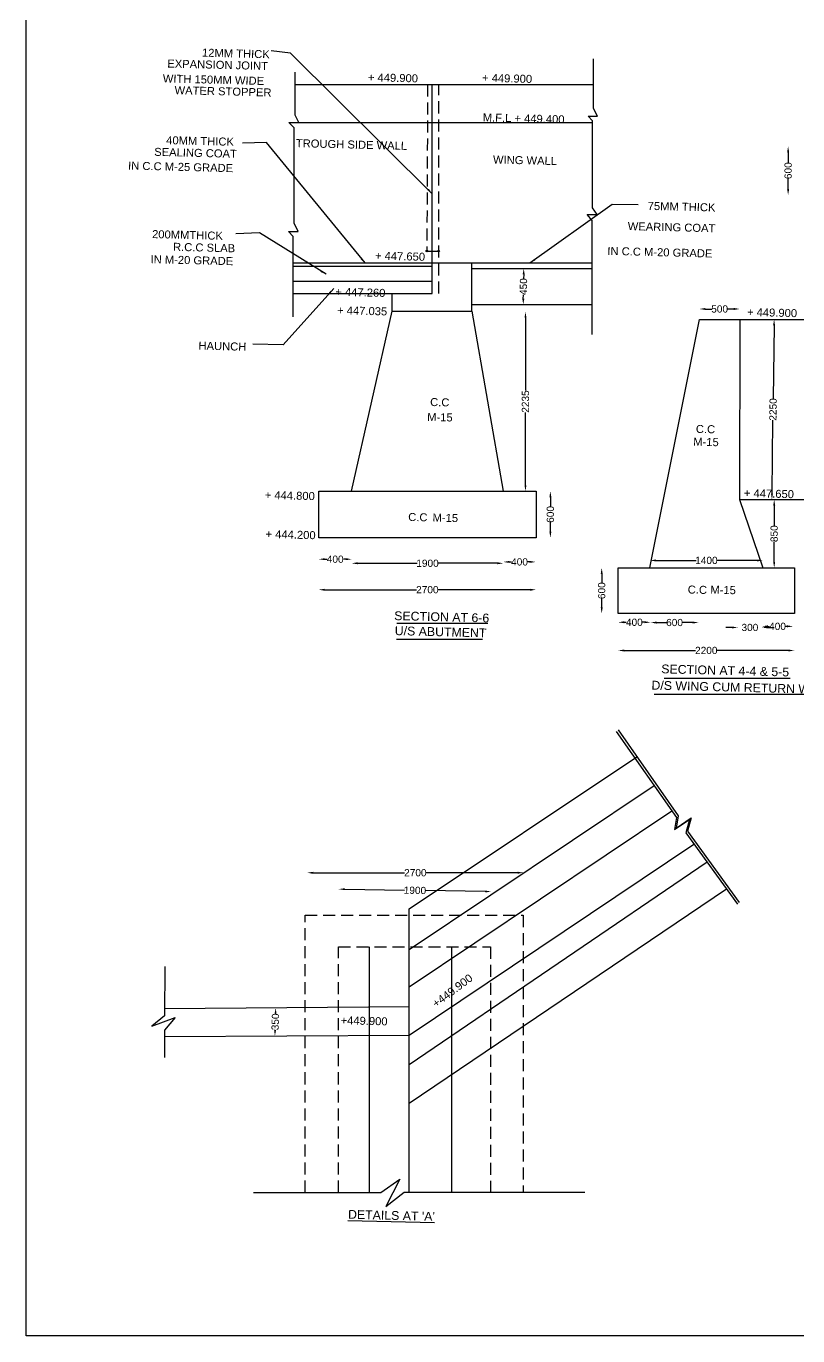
# Model space of a CAD drawing. Header units: millimetres. Extents: x 745 to 38722, y 1497 to 29572.
# Drawn here: x 745 to 10381, y 1497 to 17858 of the extents above; entities that cross this region are included whole.
import ezdxf

# ---------------------------------------------------------------- set-up
doc = ezdxf.new("R2010")
doc.units = ezdxf.units.MM
doc.header["$MEASUREMENT"] = 0
doc.linetypes.add('DASHED', pattern=[0.75, 0.5, -0.25])
for name, color, linetype in [('DIM', 7, 'Continuous'), ('DWG', 7, 'Continuous'), ('TXT', 7, 'Continuous')]:
    doc.layers.add(name, color=color, linetype=linetype)
doc.styles.get("Standard").update_dxf_attribs({"font": 'arial.ttf'})
doc.dimstyles.new('Civil', dxfattribs={"dimtxt": 90, "dimasz": 75, "dimexe": 0.1, "dimexo": 0.0625, "dimgap": 0.09, "dimtad": 0, "dimdec": 0, "dimzin": 12, "dimdsep": 46, "dimtxsty": 'Standard', "dimcen": 0.1, "dimse1": 1, "dimse2": 1, "dimaunit": 1, "dimadec": 5, "dimazin": 2, "dimtfac": 1, "dimtdec": 0, "dimtofl": 0, "dimtmove": 0, "dimatfit": 3, "dimfxl": 1, "dimfrac": 1, "dimtolj": 1, "dimtzin": 0, "dimarcsym": 0})

# ---------------------------------------------------------------- blocks, each defined once
blk = doc.blocks.new('*D11')
at = {"layer": 'Defpoints', "color": 0, "transparency": 16777216}
for p in [(10260, 16358), (10494, 16358), (10494, 15748)]:
    blk.add_point(p, dxfattribs=at)
at = {"layer": 'DIM', "color": 0, "lineweight": -2, "transparency": 16777216}
for p, q in [((10260, 16283), (10260, 16152)), ((10260, 15823), (10260, 15953))]:
    blk.add_line(p, q, dxfattribs=at)
at = {"layer": 'DIM', "color": 0, "transparency": 16777216}
for points in [[(10248, 16283), (10273, 16283), (10260, 16358)], [(10248, 15823), (10273, 15823), (10260, 15748)]]:
    blk.add_solid(points, dxfattribs=at)
at = {"layer": 'DIM', "color": 0, "transparency": 16777216, "insert": (10260, 16053), "char_height": 90, "attachment_point": 5, "rotation": 90}
blk.add_mtext('\\A1;600', dxfattribs=at)
blk = doc.blocks.new('*D77')
at = {"layer": 'Defpoints', "color": 0, "transparency": 16777216}
for p in [(4647, 7041), (6552, 7047), (6551, 7010)]:
    blk.add_point(p, dxfattribs=at)
at = {"layer": 'DIM', "color": 0, "lineweight": -2, "transparency": 16777216}
for p, q in [((4723, 7076), (5470, 7064)), ((6477, 7048), (5730, 7060))]:
    blk.add_line(p, q, dxfattribs=at)
at = {"layer": 'DIM', "color": 0, "transparency": 16777216}
for points in [[(4723, 7089), (4723, 7064), (4648, 7077)], [(6477, 7060), (6477, 7035), (6552, 7047)]]:
    blk.add_solid(points, dxfattribs=at)
at = {"layer": 'DIM', "color": 0, "transparency": 16777216, "insert": (5600, 7062), "char_height": 90, "attachment_point": 5, "rotation": 359.0716}
blk.add_mtext('\\A1;1900', dxfattribs=at)
blk = doc.blocks.new('*D78')
at = {"layer": 'Defpoints', "color": 0, "transparency": 16777216}
for p in [(4254, 7281), (6957, 7283), (6957, 7282)]:
    blk.add_point(p, dxfattribs=at)
at = {"layer": 'DIM', "color": 0, "lineweight": -2, "transparency": 16777216}
for p, q in [((4329, 7282), (5470, 7282)), ((6882, 7283), (5741, 7282))]:
    blk.add_line(p, q, dxfattribs=at)
at = {"layer": 'DIM', "color": 0, "transparency": 16777216}
for points in [[(4329, 7294), (4329, 7269), (4254, 7282)], [(6882, 7295), (6882, 7270), (6957, 7283)]]:
    blk.add_solid(points, dxfattribs=at)
at = {"layer": 'DIM', "color": 0, "transparency": 16777216, "insert": (5605, 7282), "char_height": 90, "attachment_point": 5, "rotation": 0.0206}
blk.add_mtext('\\A1;2700', dxfattribs=at)
blk = doc.blocks.new('*D79')
at = {"layer": 'Defpoints', "color": 0, "transparency": 16777216}
for p in [(4399, 11468), (7112, 11468), (7112, 10818)]:
    blk.add_point(p, dxfattribs=at)
at = {"layer": 'DIM', "color": 0, "lineweight": -2, "transparency": 16777216}
for p, q in [((4474, 10818), (5620, 10818)), ((7037, 10818), (5890, 10818))]:
    blk.add_line(p, q, dxfattribs=at)
at = {"layer": 'DIM', "color": 0, "transparency": 16777216}
for points in [[(4474, 10830), (4474, 10805), (4399, 10818)], [(7037, 10830), (7037, 10805), (7112, 10818)]]:
    blk.add_solid(points, dxfattribs=at)
at = {"layer": 'DIM', "color": 0, "transparency": 16777216, "insert": (5755, 10818), "char_height": 90, "attachment_point": 5}
blk.add_mtext('\\A1;2700', dxfattribs=at)
blk = doc.blocks.new('*D80')
at = {"layer": 'Defpoints', "color": 0, "transparency": 16777216}
for p in [(4399, 11468), (4810, 11468), (4810, 11199)]:
    blk.add_point(p, dxfattribs=at)
at = {"layer": 'DIM', "color": 0, "lineweight": -2, "transparency": 16777216}
for p, q in [((4474, 11199), (4503, 11199)), ((4735, 11199), (4706, 11199))]:
    blk.add_line(p, q, dxfattribs=at)
at = {"layer": 'DIM', "color": 0, "transparency": 16777216}
for points in [[(4474, 11212), (4474, 11187), (4399, 11199)], [(4735, 11212), (4735, 11187), (4810, 11199)]]:
    blk.add_solid(points, dxfattribs=at)
at = {"layer": 'DIM', "color": 0, "transparency": 16777216, "insert": (4604, 11199), "char_height": 90, "attachment_point": 5}
blk.add_mtext('\\A1;400', dxfattribs=at)
blk = doc.blocks.new('*D81')
at = {"layer": 'Defpoints', "color": 0, "transparency": 16777216}
for p in [(4810, 11199), (6704, 11199), (6704, 11148)]:
    blk.add_point(p, dxfattribs=at)
at = {"layer": 'DIM', "color": 0, "lineweight": -2, "transparency": 16777216}
for p, q in [((4885, 11148), (5627, 11148)), ((6629, 11148), (5887, 11148))]:
    blk.add_line(p, q, dxfattribs=at)
at = {"layer": 'DIM', "color": 0, "transparency": 16777216}
for points in [[(4885, 11161), (4885, 11136), (4810, 11148)], [(6629, 11161), (6629, 11136), (6704, 11148)]]:
    blk.add_solid(points, dxfattribs=at)
at = {"layer": 'DIM', "color": 0, "transparency": 16777216, "insert": (5757, 11148), "char_height": 90, "attachment_point": 5}
blk.add_mtext('\\A1;1900', dxfattribs=at)
blk = doc.blocks.new('*D82')
at = {"layer": 'Defpoints', "color": 0, "transparency": 16777216}
for p in [(6704, 11148), (7108, 11165), (7108, 11148)]:
    blk.add_point(p, dxfattribs=at)
at = {"layer": 'DIM', "color": 0, "lineweight": -2, "transparency": 16777216}
for p, q in [((6779, 11165), (6805, 11165)), ((7033, 11165), (7007, 11165))]:
    blk.add_line(p, q, dxfattribs=at)
at = {"layer": 'DIM', "color": 0, "transparency": 16777216}
for points in [[(6779, 11178), (6779, 11153), (6704, 11165)], [(7033, 11178), (7033, 11153), (7108, 11165)]]:
    blk.add_solid(points, dxfattribs=at)
at = {"layer": 'DIM', "color": 0, "transparency": 16777216, "insert": (6906, 11165), "char_height": 90, "attachment_point": 5}
blk.add_mtext('\\A1;400', dxfattribs=at)
blk = doc.blocks.new('*D83')
at = {"layer": 'Defpoints', "color": 0, "transparency": 16777216}
for p in [(7112, 12049), (7291, 12049), (7112, 11468)]:
    blk.add_point(p, dxfattribs=at)
at = {"layer": 'DIM', "color": 0, "lineweight": -2, "transparency": 16777216}
for p, q in [((7291, 11974), (7291, 11858)), ((7291, 11543), (7291, 11659))]:
    blk.add_line(p, q, dxfattribs=at)
at = {"layer": 'DIM', "color": 0, "transparency": 16777216}
for points in [[(7279, 11974), (7304, 11974), (7291, 12049)], [(7279, 11543), (7304, 11543), (7291, 11468)]]:
    blk.add_solid(points, dxfattribs=at)
at = {"layer": 'DIM', "color": 0, "transparency": 16777216, "insert": (7291, 11759), "char_height": 90, "attachment_point": 5, "rotation": 90}
blk.add_mtext('\\A1;600', dxfattribs=at)
blk = doc.blocks.new('*D84')
at = {"layer": 'Defpoints', "color": 0, "transparency": 16777216}
for p in [(6980, 14290), (7112, 14290), (7112, 12049)]:
    blk.add_point(p, dxfattribs=at)
at = {"layer": 'DIM', "color": 0, "lineweight": -2, "transparency": 16777216}
for p, q in [((6980, 14215), (6980, 13305)), ((6980, 12124), (6980, 13034))]:
    blk.add_line(p, q, dxfattribs=at)
at = {"layer": 'DIM', "color": 0, "transparency": 16777216}
for points in [[(6968, 14215), (6993, 14215), (6980, 14290)], [(6968, 12124), (6993, 12124), (6980, 12049)]]:
    blk.add_solid(points, dxfattribs=at)
at = {"layer": 'DIM', "color": 0, "transparency": 16777216, "insert": (6980, 13169), "char_height": 90, "attachment_point": 5, "rotation": 90}
blk.add_mtext('\\A1;2235', dxfattribs=at)
blk = doc.blocks.new('*D85')
at = {"layer": 'Defpoints', "color": 0, "transparency": 16777216}
for p in [(6889, 14832), (6959, 14831), (6882, 14380)]:
    blk.add_point(p, dxfattribs=at)
at = {"layer": 'DIM', "color": 0, "lineweight": -2, "transparency": 16777216}
for p, q in [((6958, 14756), (6957, 14706)), ((6953, 14454), (6954, 14504))]:
    blk.add_line(p, q, dxfattribs=at)
at = {"layer": 'DIM', "color": 0, "transparency": 16777216}
for points in [[(6945, 14757), (6970, 14756), (6959, 14831)], [(6941, 14454), (6966, 14454), (6952, 14379)]]:
    blk.add_solid(points, dxfattribs=at)
at = {"layer": 'DIM', "color": 0, "transparency": 16777216, "insert": (6955, 14605), "char_height": 90, "attachment_point": 5, "rotation": 89.1128}
blk.add_mtext('\\A1;450', dxfattribs=at)
blk = doc.blocks.new('*D86')
at = {"layer": 'Defpoints', "color": 0, "transparency": 16777216}
for p in [(9657, 14325), (9153, 14196), (9657, 14196)]:
    blk.add_point(p, dxfattribs=at)
at = {"layer": 'DIM', "color": 0, "lineweight": -2, "transparency": 16777216}
for p, q in [((9228, 14325), (9306, 14325)), ((9582, 14325), (9505, 14325))]:
    blk.add_line(p, q, dxfattribs=at)
at = {"layer": 'DIM', "color": 0, "transparency": 16777216}
for points in [[(9228, 14338), (9228, 14313), (9153, 14325)], [(9582, 14338), (9582, 14313), (9657, 14325)]]:
    blk.add_solid(points, dxfattribs=at)
at = {"layer": 'DIM', "color": 0, "transparency": 16777216, "insert": (9405, 14325), "char_height": 90, "attachment_point": 5}
blk.add_mtext('\\A1;500', dxfattribs=at)
blk = doc.blocks.new('*D87')
at = {"layer": 'Defpoints', "color": 0, "transparency": 16777216}
for p in [(10086, 14196), (10131, 14196), (10104, 11944)]:
    blk.add_point(p, dxfattribs=at)
at = {"layer": 'DIM', "color": 0, "lineweight": -2, "transparency": 16777216}
for p, q in [((10085, 14121), (10073, 13205)), ((10059, 12019), (10070, 12935))]:
    blk.add_line(p, q, dxfattribs=at)
at = {"layer": 'DIM', "color": 0, "transparency": 16777216}
for points in [[(10072, 14122), (10097, 14121), (10086, 14196)], [(10046, 12019), (10071, 12019), (10058, 11944)]]:
    blk.add_solid(points, dxfattribs=at)
at = {"layer": 'DIM', "color": 0, "transparency": 16777216, "insert": (10072, 13070), "char_height": 90, "attachment_point": 5, "rotation": 89.2993}
blk.add_mtext('\\A1;2250', dxfattribs=at)
blk = doc.blocks.new('*D88')
at = {"layer": 'Defpoints', "color": 0, "transparency": 16777216}
for p in [(10058, 11944), (10053, 11091), (10086, 11091)]:
    blk.add_point(p, dxfattribs=at)
at = {"layer": 'DIM', "color": 0, "lineweight": -2, "transparency": 16777216}
for p, q in [((10086, 11869), (10086, 11617)), ((10086, 11166), (10086, 11418))]:
    blk.add_line(p, q, dxfattribs=at)
at = {"layer": 'DIM', "color": 0, "transparency": 16777216}
for points in [[(10074, 11869), (10099, 11869), (10086, 11944)], [(10074, 11166), (10099, 11166), (10086, 11091)]]:
    blk.add_solid(points, dxfattribs=at)
at = {"layer": 'DIM', "color": 0, "transparency": 16777216, "insert": (10086, 11518), "char_height": 90, "attachment_point": 5, "rotation": 90}
blk.add_mtext('\\A1;850', dxfattribs=at)
blk = doc.blocks.new('*D89')
at = {"layer": 'Defpoints', "color": 0, "transparency": 16777216}
for p in [(9945, 11184), (8535, 11091), (9945, 11091)]:
    blk.add_point(p, dxfattribs=at)
at = {"layer": 'DIM', "color": 0, "lineweight": -2, "transparency": 16777216}
for p, q in [((8610, 11184), (9110, 11184)), ((9870, 11184), (9370, 11184))]:
    blk.add_line(p, q, dxfattribs=at)
at = {"layer": 'DIM', "color": 0, "transparency": 16777216}
for points in [[(8610, 11196), (8610, 11171), (8535, 11184)], [(9870, 11196), (9870, 11171), (9945, 11184)]]:
    blk.add_solid(points, dxfattribs=at)
at = {"layer": 'DIM', "color": 0, "transparency": 16777216, "insert": (9240, 11184), "char_height": 90, "attachment_point": 5}
blk.add_mtext('\\A1;1400', dxfattribs=at)
blk = doc.blocks.new('*D90')
at = {"layer": 'Defpoints', "color": 0, "transparency": 16777216}
for p in [(8138, 10522), (10338, 10522), (10338, 10059)]:
    blk.add_point(p, dxfattribs=at)
at = {"layer": 'DIM', "color": 0, "lineweight": -2, "transparency": 16777216}
for p, q in [((8213, 10059), (9103, 10059)), ((10263, 10059), (9373, 10059))]:
    blk.add_line(p, q, dxfattribs=at)
at = {"layer": 'DIM', "color": 0, "transparency": 16777216}
for points in [[(8213, 10071), (8213, 10046), (8138, 10059)], [(10263, 10071), (10263, 10046), (10338, 10059)]]:
    blk.add_solid(points, dxfattribs=at)
at = {"layer": 'DIM', "color": 0, "transparency": 16777216, "insert": (9238, 10059), "char_height": 90, "attachment_point": 5}
blk.add_mtext('\\A1;2200', dxfattribs=at)
blk = doc.blocks.new('*D91')
at = {"layer": 'Defpoints', "color": 0, "transparency": 16777216}
for p in [(8138, 10522), (8542, 10522), (8542, 10411)]:
    blk.add_point(p, dxfattribs=at)
at = {"layer": 'DIM', "color": 0, "lineweight": -2, "transparency": 16777216}
for p, q in [((8213, 10411), (8239, 10411)), ((8467, 10411), (8441, 10411))]:
    blk.add_line(p, q, dxfattribs=at)
at = {"layer": 'DIM', "color": 0, "transparency": 16777216}
for points in [[(8213, 10424), (8213, 10399), (8138, 10411)], [(8467, 10424), (8467, 10399), (8542, 10411)]]:
    blk.add_solid(points, dxfattribs=at)
at = {"layer": 'DIM', "color": 0, "transparency": 16777216, "insert": (8340, 10411), "char_height": 90, "attachment_point": 5}
blk.add_mtext('\\A1;400', dxfattribs=at)
blk = doc.blocks.new('*D92')
at = {"layer": 'Defpoints', "color": 0, "transparency": 16777216}
for p in [(8542, 10411), (9142, 10411), (9142, 10408)]:
    blk.add_point(p, dxfattribs=at)
at = {"layer": 'DIM', "color": 0, "lineweight": -2, "transparency": 16777216}
for p, q in [((8617, 10408), (8743, 10408)), ((9067, 10408), (8942, 10408))]:
    blk.add_line(p, q, dxfattribs=at)
at = {"layer": 'DIM', "color": 0, "transparency": 16777216}
for points in [[(8617, 10420), (8617, 10395), (8542, 10408)], [(9067, 10420), (9067, 10395), (9142, 10408)]]:
    blk.add_solid(points, dxfattribs=at)
at = {"layer": 'DIM', "color": 0, "transparency": 16777216, "insert": (8842, 10408), "char_height": 90, "attachment_point": 5}
blk.add_mtext('\\A1;600', dxfattribs=at)
blk = doc.blocks.new('*D93')
at = {"layer": 'Defpoints', "color": 0, "transparency": 16777216}
for p in [(9633, 10343), (9934, 10346), (9934, 10343)]:
    blk.add_point(p, dxfattribs=at)
at = {"layer": 'DIM', "color": 0, "lineweight": -2, "transparency": 16777216}
for p, q in [((9558, 10346), (9483, 10346)), ((10009, 10346), (10084, 10346))]:
    blk.add_line(p, q, dxfattribs=at)
at = {"layer": 'DIM', "color": 0, "transparency": 16777216}
for points in [[(9558, 10359), (9558, 10334), (9633, 10346)], [(10009, 10359), (10009, 10334), (9934, 10346)]]:
    blk.add_solid(points, dxfattribs=at)
at = {"layer": 'DIM', "color": 0, "transparency": 16777216, "insert": (9783, 10346), "char_height": 90, "attachment_point": 5}
blk.add_mtext('\\A1;300', dxfattribs=at)
blk = doc.blocks.new('*D94')
at = {"layer": 'Defpoints', "color": 0, "transparency": 16777216}
for p in [(9934, 10346), (10322, 10360), (10322, 10346)]:
    blk.add_point(p, dxfattribs=at)
at = {"layer": 'DIM', "color": 0, "lineweight": -2, "transparency": 16777216}
for p, q in [((10009, 10360), (10027, 10360)), ((10247, 10360), (10229, 10360))]:
    blk.add_line(p, q, dxfattribs=at)
at = {"layer": 'DIM', "color": 0, "transparency": 16777216}
for points in [[(10009, 10373), (10009, 10348), (9934, 10360)], [(10247, 10373), (10247, 10348), (10322, 10360)]]:
    blk.add_solid(points, dxfattribs=at)
at = {"layer": 'DIM', "color": 0, "transparency": 16777216, "insert": (10128, 10360), "char_height": 90, "attachment_point": 5}
blk.add_mtext('\\A1;400', dxfattribs=at)
blk = doc.blocks.new('*D95')
at = {"layer": 'Defpoints', "color": 0, "transparency": 16777216}
for p in [(8138, 11091), (7932, 10522), (8138, 10522)]:
    blk.add_point(p, dxfattribs=at)
at = {"layer": 'DIM', "color": 0, "lineweight": -2, "transparency": 16777216}
for p, q in [((7932, 11016), (7932, 10906)), ((7932, 10597), (7932, 10707))]:
    blk.add_line(p, q, dxfattribs=at)
at = {"layer": 'DIM', "color": 0, "transparency": 16777216}
for points in [[(7920, 11016), (7945, 11016), (7932, 11091)], [(7920, 10597), (7945, 10597), (7932, 10522)]]:
    blk.add_solid(points, dxfattribs=at)
at = {"layer": 'DIM', "color": 0, "transparency": 16777216, "insert": (7932, 10806), "char_height": 90, "attachment_point": 5, "rotation": 90}
blk.add_mtext('\\A1;600', dxfattribs=at)
blk = doc.blocks.new('*D113')
at = {"layer": 'Defpoints', "color": 0, "transparency": 16777216}
for p in [(3861, 5594), (3900, 5593), (3890, 5243)]:
    blk.add_point(p, dxfattribs=at)
at = {"layer": 'TXT', "color": 0, "lineweight": -2, "transparency": 16777216}
for p, q in [((3859, 5519), (3859, 5518)), ((3853, 5319), (3853, 5320))]:
    blk.add_line(p, q, dxfattribs=at)
at = {"layer": 'TXT', "color": 0, "transparency": 16777216}
for points in [[(3846, 5519), (3871, 5519), (3861, 5594)], [(3841, 5320), (3866, 5319), (3851, 5244)]]:
    blk.add_solid(points, dxfattribs=at)
at = {"layer": 'TXT', "color": 0, "transparency": 16777216, "insert": (3856, 5419), "char_height": 90, "attachment_point": 5, "rotation": 88.4243}
blk.add_mtext('\\A1;350', dxfattribs=at)

msp = doc.modelspace()

# ---------------------------------------------------------------- linework, layer by layer
msp.add_lwpolyline([(38721.6, 1496.9), (745.3, 1496.9), (745.3, 29572.3), (38721.6, 29572.3)], close=True)
at = {"layer": 'DWG'}
for points in [[(7830.6, 17129.2), (7830.6, 17452.2)], [(4105.4, 17129.2), (4105.4, 17282.2)], [(4081.1, 14227.9), (4081.1, 15232.1), (4021.5, 15293.6), (4142.8, 15293.6), (4092.4, 15397.9), (4092.4, 16587.9), (4027.1, 16655), (4148.4, 16655), (4105.4, 16746.4), (4105.4, 17129.2)], [(4081.1, 14520.8), (5816.6, 14520.8), (5816.6, 17129.2)], [(4105.4, 17129.2), (7830.6, 17129.2)], [(7812.5, 14005.4), (7812.5, 15429.9), (7751.8, 15505.1), (7875.6, 15505.1), (7817.8, 15589.6), (7817.8, 16674.6), (7763, 16735.2), (7880.9, 16735.2), (7830.6, 16830.5), (7830.6, 17129.2)], [(4027.1, 16655), (7817.8, 16655)], [(4081.1, 14899.9), (7812.5, 14899.9)], [(6311.3, 14297.5), (6311.3, 14899.9)], [(4081.1, 14859), (5816.6, 14859)], [(6311.3, 14832.5), (7812.5, 14832.5)], [(4081.1, 14673.1), (5816.6, 14673.1)], [(5317.4, 14297.5), (5317.4, 14520.8)], [(4806.2, 12049.1), (5317.4, 14297.5), (6311.3, 14297.5), (6700.5, 12049.1)], [(6311.3, 14379.9), (7812.5, 14379.9)], [(8534.8, 11091.4), (9153, 14195.9), (10489.7, 14195.9)], [(9657.4, 14195.9), (9651.3, 11943.7), (9944.7, 11091.4)], [(9651.3, 11943.7), (10502.7, 11943.7)], [(8114.8, 9048.7), (8865.6, 7973.1), (8839.4, 7821.2), (9030.1, 7946.9), (8982.7, 7781.4), (9627.5, 6889.6)], [(8136, 9068.6), (8886.8, 7993), (8860.6, 7841.1), (9051.3, 7966.8), (9003.9, 7801.3), (9648.7, 6909.5)], [(5529.2, 3292.5), (5529.2, 6832.7), (8372.5, 8729.7)], [(5529.2, 6324.9), (8586, 8373.7)], [(5529.2, 5857.4), (8807.4, 8056.4)], [(2472.7, 5235), (5529.2, 5253), (9084.7, 7640.3)], [(9249.1, 7413), (5529.2, 4884)], [(5529.2, 4402), (9488.8, 7081.5)], [(5032.7, 3288.6), (5032.7, 6356)], [(6055.3, 6356), (6055.3, 3292.5)], [(2475.9, 6110.9), (2472.7, 5496), (2315.7, 5367.3), (2604.7, 5474), (2472.7, 5317.1), (2472.7, 4972)], [(5529.2, 5606), (2473.2, 5581.5)], [(3585.8, 3288.6), (5172.3, 3288.6), (5409.6, 3454.5), (5235.6, 3110.8), (5465, 3292.5), (7720, 3292.5)]]:
    msp.add_lwpolyline(points, dxfattribs=at)
at = {"layer": 'DWG', "linetype": 'DASHED', "ltscale": 300}
for points in [[(5758.2, 17129.2), (5748.4, 15049.7), (5897, 15049.7)], [(5897, 14519.6), (5897, 17129.2)], [(4228.1, 3288.6), (4228.1, 6751.1), (6951.6, 6751.1), (6951.6, 3292.5)], [(4643.4, 3288.6), (4643.4, 6356), (6541.8, 6356), (6541.8, 3292.5)]]:
    msp.add_lwpolyline(points, dxfattribs=at)
at = {"layer": 'DWG'}
for points in [[(4398.8, 12049.1), (7111.9, 12049.1), (7111.9, 11468.2), (4398.8, 11468.2)], [(8137.6, 11091.4), (10338, 11091.4), (10338, 10521.5), (8137.6, 10521.5)]]:
    msp.add_lwpolyline(points, close=True, dxfattribs=at)
for centre, radius in [((5748.4, 15049.7), 9.34), ((5897, 15049.7), 8.53)]:
    msp.add_circle(centre, radius, dxfattribs=at)
at = {"layer": 'TXT'}
for p, q in [((5371.8, 10400.8), (6510.9, 10400.8)), ((5369.5, 10202.2), (6443.1, 10202.2)), ((8714.3, 9715), (10285.3, 9715)), ((8585.9, 9512.5), (10754.9, 9512.5))]:
    msp.add_line(p, q, dxfattribs=at)

# ---------------------------------------------------------------- texts
for s, height, rotation, p in [('12MM THICK', 100, 358.54528, (2939.9, 17478.5)), ('EXPANSION JOINT', 100, 358.54528, (2506.2, 17342.4)), ('WITH 150MM WIDE', 100, 358.54528, (2450.7, 17156)), ('+ 449.900', 100, 358.54528, (5011.4, 17171.6)), ('+ 449.900', 100, 358.54528, (6437.2, 17164.8)), ('WATER STOPPER', 100, 358.54528, (2597, 17009.9)), ('M.F.L + 449.400', 100, 358.54528, (6445.9, 16669.6)), ('40MM THICK ', 100, 358.54528, (2492.9, 16385.1)), ('TROUGH SIDE WALL', 100, 358.54528, (4111.7, 16347.9)), ('SEALING COAT', 100, 358.54528, (2342.9, 16239.2)), ('WING WALL', 100, 358.54528, (6573.7, 16143.4)), ('IN C.C M-25 GRADE', 100, 358.54528, (2016.7, 16067.6)), ('75MM THICK', 100, 358.54528, (8505.5, 15564)), ('WEARING COAT', 100, 358.54528, (8256.4, 15311.1)), ('200MMTHICK', 100, 358.54528, (2316.1, 15211.3)), ('R.C.C SLAB', 100, 358.54528, (2577.6, 15052.9)), ('IN C.C M-20 GRADE', 100, 358.54528, (8002, 15001.4)), ('IN M-20 GRADE', 100, 358.54528, (2297.3, 14898.2)), ('+ 447.650', 100, 358.54528, (5099.9, 14942.7)), ('+ 447.260', 100, 358.54528, (4604.8, 14491.4)), ('+ 447.035', 100, 358.54528, (4626.7, 14260.1)), ('+ 449.900', 100, 358.54528, (9745.9, 14238.5)), ('HAUNCH', 100, 358.54528, (2895.8, 13818.3)), ('C.C', 100, 358.54528, (5788.6, 13113.5)), ('M-15', 100, 358.54528, (5751.6, 12927.6)), ('C.C', 100, 358.54528, (9107, 12777.9)), ('M-15', 100, 358.54528, (9074.6, 12618.2)), ('+ 444.800', 100, 358.54528, (3723.1, 11953.1)), ('+ 447.650', 100, 358.54528, (9706.8, 11976.9)), ('C.C', 100, 358.54528, (5514.8, 11677.6)), ('M-15', 100, 358.54528, (5819.3, 11670.7)), ('+ 444.200', 100, 358.54528, (3733.3, 11464.5)), ('C.C', 100, 358.54528, (9005.6, 10771.1)), ('M-15', 100, 358.54528, (9288.1, 10769.4)), ('SECTION AT 6-6', 110, 358.54528, (5339.8, 10438.9)), ('U/S ABUTMENT', 110, 358.54528, (5346.9, 10251.8)), ('SECTION AT 4-4 & 5-5', 110, 358.54528, (8675.3, 9774.4)), ('D/S WING CUM RETURN WALL', 110, 358.54528, (8552.8, 9571.2)), ('+449.900', 100, 37.05454, (5864.5, 5593.1)), ('+449.900', 100, 358.54528, (4670.6, 5389.7)), ("%%UDETAILS AT 'A'", 110, 358.54528, (4763.5, 2960.1))]:
    msp.add_text(s, height=height, rotation=rotation, dxfattribs=at).set_placement(p)

# ---------------------------------------------------------------- dimensions: what is measured, and where the dimension line sits
at = {"layer": 'DIM'}
for p1, p2, distance, text, picture, middle in [((10493.6, 15747.6), (10493.6, 16357.7), 233.3, '600', '*D11', (10260.3, 16052.7)), ((6881.8, 14379.9), (6888.8, 14832.5), -70.1, '450', '*D85', (6955.4, 14605.1)), ((7111.9, 12049.1), (7111.9, 14289.8), 131.8, '2235', '*D84', (6980, 13169.5)), ((9153, 14195.9), (9657.4, 14195.9), 129.5, '500', '*D86', (9405.2, 14325.4)), ((10103.9, 11943.7), (10131.5, 14195.9), 45.9, '2250', '*D87', (10071.8, 13070.4)), ((7111.9, 11468.2), (7111.9, 12049.1), -179.2, '600', '*D83', (7291.1, 11758.7)), ((4398.8, 11468.2), (7111.9, 11468.2), -650.7, '2700', '*D79', (5755.3, 10817.6)), ((4398.8, 11468.2), (4809.9, 11468.2), -268.8, '400', '*D80', (4604.4, 11199.4)), ((4809.9, 11199.4), (6704.5, 11199.4), -50.9, '1900', '*D81', (5757.2, 11148.5)), ((6704.5, 11148.5), (7108, 11148.5), 17, '400', '*D82', (6906.2, 11165.5)), ((8534.8, 11091.4), (9944.7, 11091.4), 92.4, '1400', '*D89', (9239.7, 11183.8)), ((8137.6, 11091.4), (8137.6, 10521.5), -205.6, '600', '*D95', (7932, 10806.5)), ((8137.6, 10521.5), (8542.2, 10521.5), -110.1, '400', '*D91', (8339.9, 10411.4)), ((9632.5, 10342.9), (9934.2, 10342.9), 3.4, '300', '*D93', (9783.4, 10346.3)), ((9934.2, 10346.3), (10321.7, 10346.3), 13.7, '400', '*D94', (10128, 10360)), ((4253.7, 7281.1), (6957.3, 7282.1), 0.6, '2700', '*D78', (5605.5, 7282.2)), ((4647.1, 7040.7), (6551.1, 7009.8), 36.7, '1900', '*D77', (5599.7, 7061.9))]:
    dim = msp.add_aligned_dim(p1=p1, p2=p2, distance=distance, text=text, dimstyle='Civil', dxfattribs=at)
    dim.commit()
    dim.dimension.update_dxf_attribs({"geometry": picture, "text_midpoint": middle})
dim = msp.add_linear_dim(base=(10086.2, 11091.4), p1=(10058, 11944.3), p2=(10052.8, 11091.4), angle=90, text='850', dimstyle='Civil', dxfattribs=at)
dim.commit()
dim.dimension.update_dxf_attribs({"geometry": '*D88', "text_midpoint": (10086.2, 11517.8)})
for p1, p2, distance, picture, middle in [((8137.6, 10521.5), (10338, 10521.5), -462.9, '*D90', (9237.8, 10058.6)), ((8542.2, 10411.4), (9142.2, 10411.4), -3.4, '*D92', (8842.2, 10408))]:
    dim = msp.add_aligned_dim(p1=p1, p2=p2, distance=distance, dimstyle='Civil', dxfattribs=at)
    dim.commit()
    dim.dimension.update_dxf_attribs({"geometry": picture, "text_midpoint": middle})
at = {"layer": 'TXT'}
dim = msp.add_aligned_dim(p1=(3889.9, 5243.3), p2=(3899.5, 5592.9), distance=38.7, dimstyle='Civil', dxfattribs=at)
dim.commit()
dim.dimension.update_dxf_attribs({"geometry": '*D113', "text_midpoint": (3856, 5419.2)})

# ---------------------------------------------------------------- leaders
for points in [[(5816.6, 15765.9), (4047.1, 17523.2), (3803.8, 17549.3)], [(4976.5, 14899.9), (3747.1, 16405.9), (3447.3, 16397.3)], [(7036.7, 14899.9), (8063, 15633.3), (8387.1, 15629.7)], [(4489.8, 14759.1), (3660, 15275.4), (3364.6, 15262.4)], [(4585.4, 14581.2), (3955.4, 13878.2), (3577.5, 13886.9)]]:
    msp.add_leader(points, dimstyle='Civil', override={"dimgap": 0.09, "dimtad": 0}, dxfattribs=at)

doc.saveas('drawing.dxf')
